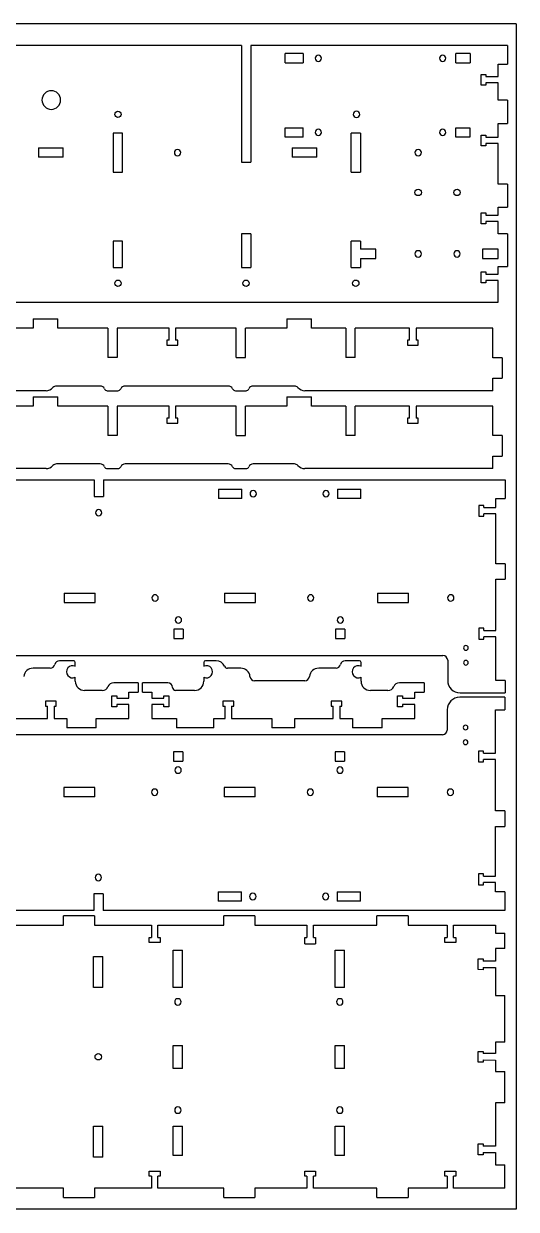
# Model space of a CAD drawing. Header units: millimetres. Extents: x -2614 to 1371, y 670 to 4202.
# Drawn here: x -304 to 13, y 3440 to 4202 of the extents above; entities that cross this region are included whole.
import ezdxf

# ---------------------------------------------------------------- set-up
doc = ezdxf.new("R2010")
doc.units = ezdxf.units.MM
doc.linetypes.add('HIDDEN', pattern=[9.525, 6.35, -3.175])
doc.layers.get('0').update_dxf_attribs({"lineweight": 70})
doc.layers.add('Hidden', color=7, linetype='HIDDEN', lineweight=70)

msp = doc.modelspace()

# ---------------------------------------------------------------- linework, layer by layer
at = {"color": 7, "lineweight": -3}
for p, q in [((12.94, 4201.8), (-1257.06, 4201.8)), ((12.94, 4201.8), (12.94, 3439.8)), ((-163.72, 4187.76), (-323.12, 4187.76)), ((-163.72, 4187.76), (-163.72, 4112.75)), ((7.28, 4187.76), (-157.72, 4187.76)), ((-157.72, 4187.76), (-157.72, 4112.75)), ((7.28, 4187.76), (7.28, 4175.76)), ((-135.54, 4176.56), (-135.54, 4182.56)), ((-123.93, 4182.56), (-135.54, 4182.56)), ((-135.54, 4176.56), (-123.93, 4176.56)), ((-123.93, 4182.56), (-123.93, 4176.56)), ((-25.91, 4176.56), (-25.91, 4182.56)), ((-16.75, 4182.56), (-25.91, 4182.56)), ((-25.91, 4176.56), (-16.75, 4176.56)), ((-16.75, 4182.56), (-16.75, 4176.56)), ((-9.72, 4162.26), (-9.72, 4169.26)), ((-9.72, 4169.26), (-6.52, 4169.26)), ((-6.52, 4169.26), (-6.52, 4167.81)), ((1.28, 4167.81), (1.28, 4175.76)), ((1.28, 4175.76), (7.28, 4175.76)), ((-6.52, 4162.26), (-9.72, 4162.26)), ((-6.52, 4167.81), (1.28, 4167.81)), ((1.28, 4163.71), (-6.52, 4163.71)), ((-6.52, 4163.71), (-6.52, 4162.26)), ((1.28, 4152.76), (1.28, 4163.71)), ((7.28, 4152.76), (1.28, 4152.76)), ((7.28, 4152.76), (7.28, 4137.76)), ((1.28, 4128.81), (1.28, 4137.76)), ((1.28, 4137.76), (7.28, 4137.76)), ((-246.02, 4131.48), (-246.02, 4106.48)), ((-240.02, 4131.48), (-246.02, 4131.48)), ((-240.02, 4106.48), (-240.02, 4131.48)), ((-135.62, 4128.96), (-135.62, 4134.96)), ((-135.62, 4134.96), (-124, 4134.96)), ((-124, 4128.96), (-124, 4134.96)), ((-93.22, 4106.48), (-93.22, 4131.48)), ((-87.22, 4131.48), (-93.22, 4131.48)), ((-87.22, 4131.48), (-87.22, 4106.48)), ((-25.98, 4128.96), (-25.98, 4134.93)), ((-25.98, 4134.93), (-16.83, 4134.93)), ((-16.83, 4134.93), (-16.83, 4128.96)), ((-9.72, 4123.26), (-9.72, 4130.26)), ((-9.72, 4130.26), (-6.52, 4130.26)), ((-6.52, 4130.26), (-6.52, 4128.81)), ((-124, 4128.96), (-135.62, 4128.96)), ((-16.83, 4128.96), (-25.98, 4128.96)), ((-6.52, 4123.26), (-9.72, 4123.26)), ((-6.52, 4128.81), (1.28, 4128.81)), ((1.28, 4124.71), (-6.52, 4124.71)), ((-6.52, 4124.71), (-6.52, 4123.26)), ((1.28, 4098.63), (1.28, 4124.71)), ((-294.07, 4121.93), (-278.27, 4121.93)), ((-294.07, 4121.93), (-294.07, 4115.93)), ((-278.27, 4115.93), (-294.07, 4115.93)), ((-278.27, 4115.93), (-278.27, 4121.93)), ((-131.07, 4121.93), (-115.27, 4121.93)), ((-131.07, 4121.93), (-131.07, 4115.93)), ((-115.27, 4115.93), (-131.07, 4115.93)), ((-115.27, 4115.93), (-115.27, 4121.93)), ((-163.72, 4112.75), (-157.72, 4112.75)), ((-246.02, 4106.48), (-240.02, 4106.48)), ((-93.22, 4106.48), (-87.22, 4106.48)), ((7.28, 4098.63), (1.28, 4098.63)), ((7.28, 4098.63), (7.28, 4083.81)), ((-9.72, 4073.26), (-9.72, 4080.26)), ((-9.72, 4080.26), (-6.52, 4080.26)), ((-6.52, 4080.26), (-6.52, 4078.81)), ((-6.52, 4078.81), (1.28, 4078.81)), ((1.28, 4078.81), (1.28, 4083.81)), ((1.28, 4083.81), (7.28, 4083.81)), ((-6.52, 4073.26), (-9.72, 4073.26)), ((1.28, 4074.71), (-6.52, 4074.71)), ((-6.52, 4074.71), (-6.52, 4073.26)), ((1.28, 4066.71), (1.28, 4074.71)), ((-240.02, 4062.12), (-246.02, 4062.12)), ((-246.02, 4062.12), (-246.02, 4045.04)), ((-240.02, 4045.04), (-240.02, 4062.12)), ((-157.72, 4066.71), (-163.72, 4066.71)), ((-163.72, 4066.71), (-163.72, 4045.04)), ((-157.72, 4066.71), (-157.72, 4045.04)), ((-93.22, 4045.04), (-93.22, 4062.12)), ((-87.22, 4062.12), (-93.22, 4062.12)), ((-87.22, 4062.12), (-87.22, 4056.86)), ((7.28, 4066.71), (1.28, 4066.71)), ((7.28, 4066.71), (7.28, 4045.81)), ((-77.21, 4056.86), (-87.22, 4056.86)), ((-77.21, 4050.86), (-77.21, 4056.86)), ((1.28, 4056.86), (-8.72, 4056.86)), ((-8.72, 4056.86), (-8.72, 4050.86)), ((1.28, 4050.86), (1.28, 4056.86)), ((-87.22, 4050.86), (-77.21, 4050.86)), ((-87.22, 4050.86), (-87.22, 4045.04)), ((-8.72, 4050.86), (1.28, 4050.86)), ((-246.02, 4045.04), (-240.02, 4045.04)), ((-163.72, 4045.04), (-157.72, 4045.04)), ((-93.22, 4045.04), (-87.22, 4045.04)), ((-9.72, 4035.26), (-9.72, 4042.26)), ((-9.72, 4042.26), (-6.52, 4042.26)), ((-6.52, 4042.26), (-6.52, 4040.81)), ((-6.52, 4040.81), (1.28, 4040.81)), ((1.28, 4040.81), (1.28, 4045.81)), ((1.28, 4045.81), (7.28, 4045.81)), ((-6.52, 4035.26), (-9.72, 4035.26)), ((1.28, 4036.71), (-6.52, 4036.71)), ((-6.52, 4036.71), (-6.52, 4035.26)), ((1.28, 4022.76), (1.28, 4036.71)), ((-819.71, 4022.76), (1.28, 4022.76)), ((-297.49, 4012.16), (-281.69, 4012.16)), ((-297.49, 4012.16), (-297.49, 4006.16)), ((-281.69, 4006.16), (-281.69, 4012.16)), ((-134.49, 4012.16), (-118.69, 4012.16)), ((-134.49, 4012.16), (-134.49, 4006.16)), ((-118.69, 4006.16), (-118.69, 4012.16)), ((-297.49, 4006.16), (-326.53, 4006.16)), ((-249.44, 4006.16), (-281.69, 4006.16)), ((-249.44, 4006.16), (-249.44, 3987.16)), ((-210.19, 4006.16), (-243.44, 4006.16)), ((-243.44, 4006.16), (-243.44, 3987.16)), ((-210.19, 3998.36), (-210.19, 4006.16)), ((-167.14, 4006.16), (-206.09, 4006.16)), ((-206.09, 4006.16), (-206.09, 3998.36)), ((-167.14, 3987.16), (-167.14, 4006.16)), ((-134.49, 4006.16), (-161.14, 4006.16)), ((-161.14, 3987.16), (-161.14, 4006.16)), ((-96.64, 4006.16), (-118.69, 4006.16)), ((-96.64, 4006.16), (-96.64, 3987.16)), ((-55.58, 4006.16), (-90.64, 4006.16)), ((-90.64, 3987.16), (-90.64, 4006.16)), ((-55.58, 3998.36), (-55.58, 4006.16)), ((-2.14, 4006.16), (-51.48, 4006.16)), ((-51.48, 4006.16), (-51.48, 3998.36)), ((-2.14, 3987.14), (-2.14, 4006.16)), ((-211.64, 3998.36), (-211.64, 3995.16)), ((-210.19, 3998.36), (-211.64, 3998.36)), ((-211.64, 3995.16), (-204.64, 3995.16)), ((-204.64, 3998.36), (-206.09, 3998.36)), ((-204.64, 3995.16), (-204.64, 3998.36)), ((-57.03, 3998.36), (-57.03, 3995.16)), ((-55.58, 3998.36), (-57.03, 3998.36)), ((-57.03, 3995.16), (-50.03, 3995.16)), ((-50.03, 3998.36), (-51.48, 3998.36)), ((-50.03, 3995.16), (-50.03, 3998.36)), ((-243.44, 3987.16), (-249.44, 3987.16)), ((-167.14, 3987.16), (-161.14, 3987.16)), ((-90.64, 3987.16), (-96.64, 3987.16)), ((3.86, 3987.14), (-2.14, 3987.14)), ((3.86, 3987.14), (3.86, 3973.94)), ((-2.14, 3965.94), (-2.14, 3973.94)), ((-2.14, 3973.94), (3.86, 3973.94)), ((-289.24, 3965.94), (-536.03, 3965.94)), ((-254.44, 3968.94), (-282.53, 3968.94)), ((-249.85, 3965.94), (-243.02, 3965.94)), ((-172.14, 3968.94), (-238.44, 3968.94)), ((-167.56, 3965.94), (-160.72, 3965.94)), ((-129.64, 3968.94), (-156.14, 3968.94)), ((-2.14, 3965.94), (-122.93, 3965.94)), ((-297.49, 3956.07), (-326.53, 3956.07)), ((-297.49, 3962.07), (-281.69, 3962.07)), ((-297.49, 3962.07), (-297.49, 3956.07)), ((-281.69, 3956.07), (-281.69, 3962.07)), ((-249.44, 3956.07), (-281.69, 3956.07)), ((-249.44, 3956.07), (-249.44, 3937.07)), ((-210.19, 3956.07), (-243.44, 3956.07)), ((-243.44, 3956.07), (-243.44, 3937.07)), ((-210.19, 3948.27), (-210.19, 3956.07)), ((-167.14, 3956.07), (-206.09, 3956.07)), ((-206.09, 3956.07), (-206.09, 3948.27)), ((-167.14, 3937.07), (-167.14, 3956.07)), ((-134.49, 3956.07), (-161.14, 3956.07)), ((-161.14, 3937.07), (-161.14, 3956.07)), ((-134.49, 3962.07), (-118.69, 3962.07)), ((-134.49, 3962.07), (-134.49, 3956.07)), ((-118.69, 3956.07), (-118.69, 3962.07)), ((-96.64, 3956.07), (-118.69, 3956.07)), ((-96.64, 3956.07), (-96.64, 3937.07)), ((-55.58, 3956.07), (-90.64, 3956.07)), ((-90.64, 3937.07), (-90.64, 3956.07)), ((-55.58, 3948.27), (-55.58, 3956.07)), ((-2.14, 3956.07), (-51.48, 3956.07)), ((-51.48, 3956.07), (-51.48, 3948.27)), ((-2.14, 3937.05), (-2.14, 3956.07)), ((-211.64, 3948.27), (-211.64, 3945.07)), ((-210.19, 3948.27), (-211.64, 3948.27)), ((-204.64, 3948.27), (-206.09, 3948.27)), ((-204.64, 3945.07), (-204.64, 3948.27)), ((-57.03, 3948.27), (-57.03, 3945.07)), ((-55.58, 3948.27), (-57.03, 3948.27)), ((-50.03, 3948.27), (-51.48, 3948.27)), ((-50.03, 3945.07), (-50.03, 3948.27)), ((-211.64, 3945.07), (-204.64, 3945.07)), ((-57.03, 3945.07), (-50.03, 3945.07)), ((-243.44, 3937.07), (-249.44, 3937.07)), ((-167.14, 3937.07), (-161.14, 3937.07)), ((-90.64, 3937.07), (-96.64, 3937.07)), ((3.86, 3937.05), (-2.14, 3937.05)), ((3.86, 3937.05), (3.86, 3923.85)), ((-254.44, 3918.85), (-282.53, 3918.85)), ((-172.14, 3918.85), (-238.44, 3918.85)), ((-129.64, 3918.85), (-156.14, 3918.85)), ((-2.14, 3915.85), (-2.14, 3923.85)), ((-2.14, 3923.85), (3.86, 3923.85)), ((-289.24, 3915.85), (-536.03, 3915.85)), ((-249.85, 3915.85), (-243.02, 3915.85)), ((-167.56, 3915.85), (-160.72, 3915.85)), ((-2.14, 3915.85), (-122.93, 3915.85)), ((-562.99, 3908.74), (-258.37, 3908.74)), ((-258.37, 3908.74), (-258.37, 3898.01)), ((-252.37, 3908.74), (-252.37, 3898.01)), ((-252.37, 3908.74), (5.81, 3908.74)), ((-178.38, 3902.74), (-163.4, 3902.74)), ((-178.38, 3902.74), (-178.38, 3896.74)), ((-163.4, 3896.74), (-163.4, 3902.74)), ((-101.94, 3902.74), (-86.95, 3902.74)), ((-101.94, 3902.74), (-101.94, 3896.74)), ((-86.95, 3896.74), (-86.95, 3902.74)), ((5.81, 3908.74), (5.81, 3896.74)), ((-258.37, 3898.01), (-252.37, 3898.01)), ((-163.4, 3896.74), (-178.38, 3896.74)), ((-86.95, 3896.74), (-101.94, 3896.74)), ((-0.19, 3890.79), (-0.19, 3896.74)), ((-0.19, 3896.74), (5.81, 3896.74)), ((-11.19, 3892.24), (-11.19, 3885.24)), ((-7.99, 3892.24), (-11.19, 3892.24)), ((-7.99, 3890.79), (-7.99, 3892.24)), ((-7.99, 3890.79), (-0.19, 3890.79)), ((-7.99, 3885.24), (-7.99, 3886.69)), ((-0.19, 3886.69), (-7.99, 3886.69)), ((-0.19, 3854.74), (-0.19, 3886.69)), ((-11.19, 3885.24), (-7.99, 3885.24)), ((5.81, 3854.74), (-0.19, 3854.74)), ((5.81, 3854.74), (5.81, 3844.74)), ((-0.19, 3811.79), (-0.19, 3844.74)), ((-0.19, 3844.74), (5.81, 3844.74)), ((-277.67, 3835.73), (-257.67, 3835.73)), ((-277.67, 3835.73), (-277.67, 3829.73)), ((-257.67, 3829.73), (-257.67, 3835.73)), ((-174.65, 3835.73), (-154.65, 3835.73)), ((-174.65, 3835.73), (-174.65, 3829.73)), ((-154.65, 3829.73), (-154.65, 3835.73)), ((-76.24, 3835.73), (-56.24, 3835.73)), ((-76.24, 3835.73), (-76.24, 3829.73)), ((-56.24, 3829.73), (-56.24, 3835.73)), ((-277.67, 3829.73), (-257.67, 3829.73)), ((-174.65, 3829.73), (-154.65, 3829.73)), ((-76.24, 3829.73), (-56.24, 3829.73)), ((-207.17, 3812.66), (-207.17, 3806.66)), ((-201.17, 3812.66), (-207.17, 3812.66)), ((-201.17, 3812.66), (-201.17, 3806.66)), ((-103.15, 3812.66), (-103.15, 3806.66)), ((-97.15, 3812.66), (-103.15, 3812.66)), ((-97.15, 3812.66), (-97.15, 3806.66)), ((-11.19, 3813.24), (-11.19, 3806.24)), ((-7.99, 3813.24), (-11.19, 3813.24)), ((-7.99, 3811.79), (-7.99, 3813.24)), ((-7.99, 3811.79), (-0.19, 3811.79)), ((-207.17, 3806.66), (-201.17, 3806.66)), ((-103.15, 3806.66), (-97.15, 3806.66)), ((-11.19, 3806.24), (-7.99, 3806.24)), ((-7.99, 3806.24), (-7.99, 3807.69)), ((-0.19, 3807.69), (-7.99, 3807.69)), ((-0.19, 3779.74), (-0.19, 3807.69)), ((-787.2, 3795.74), (-34.15, 3795.74)), ((-286.47, 3787.59), (-297.59, 3787.59)), ((-271.42, 3792.33), (-280.6, 3792.33)), ((-270.42, 3788.77), (-270.42, 3791.33)), ((-187.84, 3791.33), (-187.84, 3788.77)), ((-179.94, 3792.33), (-186.84, 3792.33)), ((-164.14, 3787.59), (-172.63, 3787.59)), ((-102.89, 3787.59), (-114.01, 3787.59)), ((-87.84, 3792.33), (-97.02, 3792.33)), ((-86.84, 3788.77), (-86.84, 3791.33)), ((-31.15, 3792.74), (-31.15, 3779.74)), ((-270.42, 3779.26), (-270.42, 3781.74)), ((-187.84, 3781.74), (-187.84, 3779.26)), ((-86.84, 3779.26), (-86.84, 3781.74)), ((5.81, 3779.74), (-0.19, 3779.74)), ((5.81, 3779.74), (5.81, 3771.74)), ((-253.12, 3773.26), (-264.42, 3773.26)), ((-229.92, 3778.2), (-245.73, 3778.2)), ((-235.92, 3768.38), (-235.92, 3772.2)), ((-235.92, 3772.2), (-229.92, 3772.2)), ((-229.92, 3778.2), (-229.92, 3772.2)), ((-227.34, 3772.2), (-227.34, 3778.2)), ((-210.99, 3778.2), (-227.34, 3778.2)), ((-227.34, 3772.2), (-221.34, 3772.2)), ((-221.34, 3772.2), (-221.34, 3768.38)), ((-193.84, 3773.26), (-205.99, 3773.26)), ((-122.98, 3779.43), (-155.18, 3779.43)), ((-69.54, 3773.26), (-80.84, 3773.26)), ((-46.34, 3778.2), (-62.15, 3778.2)), ((-52.34, 3768.38), (-52.34, 3772.2)), ((-52.34, 3772.2), (-46.34, 3772.2)), ((-46.34, 3778.2), (-46.34, 3772.2)), ((-289.65, 3766.33), (-289.65, 3763.13)), ((-282.65, 3766.33), (-289.65, 3766.33)), ((-282.65, 3763.13), (-282.65, 3766.33)), ((-246.92, 3762.83), (-246.92, 3769.83)), ((-246.92, 3769.83), (-243.72, 3769.83)), ((-243.72, 3769.83), (-243.72, 3768.38)), ((-243.72, 3768.38), (-235.92, 3768.38)), ((-221.34, 3768.38), (-213.54, 3768.38)), ((-213.54, 3768.38), (-213.54, 3769.83)), ((-213.54, 3769.83), (-210.34, 3769.83)), ((-210.34, 3769.83), (-210.34, 3762.83)), ((-175.61, 3766.33), (-175.61, 3763.13)), ((-168.61, 3766.33), (-175.61, 3766.33)), ((-168.61, 3763.13), (-168.61, 3766.33)), ((-106.07, 3766.33), (-106.07, 3763.13)), ((-99.07, 3766.33), (-106.07, 3766.33)), ((-99.07, 3763.13), (-99.07, 3766.33)), ((-63.34, 3762.83), (-63.34, 3769.83)), ((-63.34, 3769.83), (-60.14, 3769.83)), ((-60.14, 3769.83), (-60.14, 3768.38)), ((-60.14, 3768.38), (-52.34, 3768.38)), ((5.59, 3768.85), (-23.37, 3768.85)), ((-23.15, 3771.74), (5.81, 3771.74)), ((5.59, 3768.85), (5.59, 3760.85)), ((-289.65, 3763.13), (-288.2, 3763.13)), ((-288.2, 3755.33), (-288.2, 3763.13)), ((-284.1, 3763.13), (-282.65, 3763.13)), ((-284.1, 3763.13), (-284.1, 3755.33)), ((-243.72, 3762.83), (-246.92, 3762.83)), ((-235.92, 3764.28), (-243.72, 3764.28)), ((-243.72, 3764.28), (-243.72, 3762.83)), ((-235.92, 3755.33), (-235.92, 3764.28)), ((-213.54, 3764.28), (-221.34, 3764.28)), ((-221.34, 3764.28), (-221.34, 3755.33)), ((-213.54, 3762.83), (-213.54, 3764.28)), ((-210.34, 3762.83), (-213.54, 3762.83)), ((-175.61, 3763.13), (-174.16, 3763.13)), ((-174.16, 3755.33), (-174.16, 3763.13)), ((-170.06, 3763.13), (-168.61, 3763.13)), ((-170.06, 3763.13), (-170.06, 3755.33)), ((-106.07, 3763.13), (-104.62, 3763.13)), ((-104.62, 3755.33), (-104.62, 3763.13)), ((-100.52, 3763.13), (-99.07, 3763.13)), ((-100.52, 3763.13), (-100.52, 3755.33)), ((-60.14, 3762.83), (-63.34, 3762.83)), ((-52.34, 3764.28), (-60.14, 3764.28)), ((-60.14, 3764.28), (-60.14, 3762.83)), ((-52.34, 3755.33), (-52.34, 3764.28)), ((-31.37, 3760.85), (-31.37, 3747.85)), ((-0.41, 3732.9), (-0.41, 3760.85)), ((-0.41, 3760.85), (5.59, 3760.85)), ((-312.86, 3755.33), (-288.2, 3755.33)), ((-284.1, 3755.33), (-275.92, 3755.33)), ((-275.92, 3755.33), (-275.92, 3749.33)), ((-256.92, 3749.33), (-275.92, 3749.33)), ((-256.92, 3749.33), (-256.92, 3755.33)), ((-256.92, 3755.33), (-235.92, 3755.33)), ((-221.34, 3755.33), (-205.34, 3755.33)), ((-205.34, 3755.33), (-205.34, 3749.33)), ((-181.34, 3749.33), (-205.34, 3749.33)), ((-181.34, 3749.33), (-181.34, 3755.33)), ((-181.34, 3755.33), (-174.16, 3755.33)), ((-170.06, 3755.33), (-144.08, 3755.33)), ((-144.08, 3755.33), (-144.08, 3749.33)), ((-129.28, 3749.33), (-144.08, 3749.33)), ((-129.28, 3749.33), (-129.28, 3755.33)), ((-129.28, 3755.33), (-104.62, 3755.33)), ((-100.52, 3755.33), (-92.34, 3755.33)), ((-92.34, 3755.33), (-92.34, 3749.33)), ((-73.34, 3749.33), (-92.34, 3749.33)), ((-73.34, 3749.33), (-73.34, 3755.33)), ((-73.34, 3755.33), (-52.34, 3755.33)), ((-34.37, 3744.85), (-787.42, 3744.85)), ((-207.39, 3733.92), (-207.39, 3727.92)), ((-201.39, 3733.92), (-207.39, 3733.92)), ((-201.39, 3733.92), (-201.39, 3727.92)), ((-103.37, 3733.92), (-103.37, 3727.92)), ((-97.37, 3733.92), (-103.37, 3733.92)), ((-97.37, 3733.92), (-97.37, 3727.92)), ((-11.41, 3734.35), (-11.41, 3727.35)), ((-8.21, 3734.35), (-11.41, 3734.35)), ((-8.21, 3732.9), (-8.21, 3734.35)), ((-207.39, 3727.92), (-201.39, 3727.92)), ((-103.37, 3727.92), (-97.37, 3727.92)), ((-11.41, 3727.35), (-8.21, 3727.35)), ((-8.21, 3732.9), (-0.41, 3732.9)), ((-8.21, 3727.35), (-8.21, 3728.8)), ((-0.41, 3728.8), (-8.21, 3728.8)), ((-0.41, 3695.85), (-0.41, 3728.8)), ((-257.89, 3710.85), (-277.89, 3710.85)), ((-277.89, 3710.85), (-277.89, 3704.85)), ((-257.89, 3704.85), (-277.89, 3704.85)), ((-257.89, 3704.85), (-257.89, 3710.85)), ((-154.87, 3710.85), (-174.87, 3710.85)), ((-174.87, 3710.85), (-174.87, 3704.85)), ((-154.87, 3704.85), (-174.87, 3704.85)), ((-154.87, 3704.85), (-154.87, 3710.85)), ((-56.46, 3710.85), (-76.46, 3710.85)), ((-76.46, 3710.85), (-76.46, 3704.85)), ((-56.46, 3704.85), (-76.46, 3704.85)), ((-56.46, 3704.85), (-56.46, 3710.85)), ((5.59, 3695.85), (-0.41, 3695.85)), ((5.59, 3695.85), (5.59, 3685.85)), ((-0.41, 3653.9), (-0.41, 3685.85)), ((-0.41, 3685.85), (5.59, 3685.85)), ((-11.41, 3655.35), (-11.41, 3648.35)), ((-8.21, 3655.35), (-11.41, 3655.35)), ((-8.21, 3653.9), (-8.21, 3655.35)), ((-8.21, 3653.9), (-0.41, 3653.9)), ((-258.59, 3642.57), (-258.59, 3631.85)), ((-252.59, 3642.57), (-258.59, 3642.57)), ((-252.59, 3642.57), (-252.59, 3631.85)), ((-178.6, 3643.84), (-178.6, 3637.84)), ((-178.6, 3643.84), (-163.62, 3643.84)), ((-163.62, 3637.84), (-163.62, 3643.84)), ((-102.16, 3643.84), (-102.16, 3637.84)), ((-102.16, 3643.84), (-87.17, 3643.84)), ((-87.17, 3637.84), (-87.17, 3643.84)), ((-11.41, 3648.35), (-8.21, 3648.35)), ((-8.21, 3648.35), (-8.21, 3649.8)), ((-0.41, 3649.8), (-8.21, 3649.8)), ((-0.41, 3643.85), (-0.41, 3649.8)), ((5.59, 3643.85), (-0.41, 3643.85)), ((5.59, 3643.85), (5.59, 3631.85)), ((-163.62, 3637.84), (-178.6, 3637.84)), ((-87.17, 3637.84), (-102.16, 3637.84)), ((-258.59, 3631.85), (-563.21, 3631.85)), ((-257.99, 3628.31), (-277.99, 3628.31)), ((-277.99, 3622.31), (-277.99, 3628.31)), ((-257.99, 3628.31), (-257.99, 3622.31)), ((5.59, 3631.85), (-252.59, 3631.85)), ((-154.98, 3628.31), (-174.98, 3628.31)), ((-174.98, 3622.31), (-174.98, 3628.31)), ((-154.98, 3628.31), (-154.98, 3622.31)), ((-56.56, 3628.31), (-76.56, 3628.31)), ((-76.56, 3622.31), (-76.56, 3628.31)), ((-56.56, 3628.31), (-56.56, 3622.31)), ((-317.44, 3622.31), (-277.99, 3622.31)), ((-257.99, 3622.31), (-221.54, 3622.31)), ((-221.54, 3622.31), (-221.54, 3614.51)), ((-217.44, 3622.31), (-174.98, 3622.31)), ((-217.44, 3614.51), (-217.44, 3622.31)), ((-154.98, 3622.31), (-121.54, 3622.31)), ((-121.54, 3622.31), (-121.54, 3614.51)), ((-117.44, 3622.31), (-76.56, 3622.31)), ((-117.44, 3614.51), (-117.44, 3622.31)), ((-56.56, 3622.31), (-31.54, 3622.31)), ((-31.54, 3622.31), (-31.54, 3614.51)), ((-27.44, 3622.31), (-0.49, 3622.31)), ((-27.44, 3614.51), (-27.44, 3622.31)), ((-0.49, 3622.31), (-0.49, 3617.31)), ((-222.99, 3614.51), (-221.54, 3614.51)), ((-222.99, 3611.31), (-222.99, 3614.51)), ((-217.44, 3614.51), (-215.99, 3614.51)), ((-215.99, 3614.51), (-215.99, 3611.31)), ((-122.99, 3614.51), (-121.54, 3614.51)), ((-122.99, 3610.31), (-122.99, 3614.51)), ((-117.44, 3614.51), (-115.99, 3614.51)), ((-115.99, 3614.51), (-115.99, 3610.31)), ((-32.99, 3614.51), (-31.54, 3614.51)), ((-32.99, 3611.31), (-32.99, 3614.51)), ((-27.44, 3614.51), (-25.99, 3614.51)), ((-25.99, 3614.51), (-25.99, 3611.31)), ((-0.49, 3617.31), (5.51, 3617.31)), ((5.51, 3607.31), (5.51, 3617.31)), ((-215.99, 3611.31), (-222.99, 3611.31)), ((-207.5, 3582.31), (-207.5, 3606.31)), ((-207.5, 3606.31), (-201.5, 3606.31)), ((-201.5, 3582.31), (-201.5, 3606.31)), ((-122.99, 3610.31), (-115.99, 3610.31)), ((-103.47, 3582.31), (-103.47, 3606.31)), ((-103.47, 3606.31), (-97.48, 3606.31)), ((-97.48, 3582.31), (-97.48, 3606.31)), ((-25.99, 3611.31), (-32.99, 3611.31)), ((-0.49, 3607.31), (-0.49, 3599.37)), ((5.51, 3607.31), (-0.49, 3607.31)), ((-258.67, 3582.32), (-258.67, 3602.32)), ((-258.67, 3602.32), (-252.67, 3602.32)), ((-252.67, 3582.32), (-252.67, 3602.32)), ((-11.5, 3600.82), (-8.3, 3600.82)), ((-11.5, 3593.83), (-11.5, 3600.82)), ((-8.3, 3600.82), (-8.3, 3599.37)), ((-0.49, 3599.37), (-8.3, 3599.37)), ((-8.31, 3593.81), (-11.5, 3593.83)), ((-8.3, 3595.26), (-8.31, 3593.81)), ((-8.3, 3595.26), (-0.49, 3595.2)), ((-0.49, 3595.2), (-0.5, 3577.31)), ((-252.67, 3582.32), (-258.67, 3582.32)), ((-201.5, 3582.31), (-207.5, 3582.31)), ((-97.48, 3582.31), (-103.47, 3582.31)), ((-0.5, 3577.31), (5.5, 3577.31)), ((5.5, 3547.31), (5.5, 3577.31)), ((-207.5, 3530.25), (-207.5, 3545.05)), ((-207.5, 3545.05), (-201.5, 3545.05)), ((-201.5, 3530.25), (-201.5, 3545.05)), ((-103.47, 3530.25), (-103.47, 3545.05)), ((-103.47, 3545.05), (-97.47, 3545.05)), ((-97.47, 3530.25), (-97.47, 3545.05)), ((-0.5, 3547.31), (-0.5, 3539.87)), ((5.5, 3547.31), (-0.5, 3547.31)), ((-11.5, 3541.32), (-8.3, 3541.32)), ((-11.5, 3534.33), (-11.5, 3541.32)), ((-8.3, 3535.76), (-8.31, 3534.31)), ((-8.3, 3541.32), (-8.3, 3539.87)), ((-0.5, 3539.87), (-8.3, 3539.87)), ((-8.3, 3535.76), (-0.5, 3535.7)), ((-0.5, 3535.7), (-0.5, 3528.31)), ((-201.5, 3530.25), (-207.5, 3530.25)), ((-97.47, 3530.25), (-103.47, 3530.25)), ((-8.31, 3534.31), (-11.5, 3534.33)), ((-0.5, 3528.31), (5.5, 3528.31)), ((5.5, 3508.31), (5.5, 3528.31)), ((-0.5, 3508.31), (-0.51, 3480.37)), ((5.5, 3508.31), (-0.5, 3508.31)), ((-258.67, 3473.32), (-258.67, 3493.32)), ((-258.67, 3493.32), (-252.67, 3493.32)), ((-252.67, 3473.32), (-252.67, 3493.32)), ((-207.5, 3474.31), (-207.5, 3493.31)), ((-207.5, 3493.31), (-201.5, 3493.31)), ((-201.5, 3474.31), (-201.5, 3493.31)), ((-103.47, 3474.31), (-103.47, 3493.31)), ((-103.47, 3493.31), (-97.47, 3493.31)), ((-97.47, 3474.31), (-97.47, 3493.31)), ((-11.5, 3481.82), (-8.3, 3481.82)), ((-11.5, 3474.83), (-11.5, 3481.82)), ((-8.31, 3474.81), (-11.5, 3474.83)), ((-8.3, 3476.26), (-8.31, 3474.81)), ((-8.3, 3481.82), (-8.3, 3480.37)), ((-0.51, 3480.37), (-8.3, 3480.37)), ((-8.3, 3476.26), (-0.51, 3476.2)), ((-0.51, 3476.2), (-0.51, 3468.31)), ((-252.67, 3473.32), (-258.67, 3473.32)), ((-201.5, 3474.31), (-207.5, 3474.31)), ((-97.47, 3474.31), (-103.47, 3474.31)), ((-0.51, 3468.31), (5.49, 3468.31)), ((5.49, 3453.31), (5.49, 3468.31)), ((-222.99, 3464.31), (-215.99, 3464.31)), ((-222.99, 3461.11), (-222.99, 3464.31)), ((-221.54, 3461.11), (-222.99, 3461.11)), ((-221.54, 3461.11), (-221.54, 3453.31)), ((-215.99, 3461.11), (-217.44, 3461.11)), ((-217.44, 3453.31), (-217.44, 3461.11)), ((-215.99, 3464.31), (-215.99, 3461.11)), ((-122.99, 3464.31), (-115.99, 3464.31)), ((-122.99, 3461.11), (-122.99, 3464.31)), ((-121.54, 3461.11), (-122.99, 3461.11)), ((-121.54, 3461.11), (-121.54, 3453.31)), ((-115.99, 3461.11), (-117.44, 3461.11)), ((-117.44, 3453.31), (-117.44, 3461.11)), ((-115.99, 3464.31), (-115.99, 3461.11)), ((-32.99, 3464.31), (-25.99, 3464.31)), ((-32.99, 3461.11), (-32.99, 3464.31)), ((-31.54, 3461.11), (-32.99, 3461.11)), ((-31.54, 3461.11), (-31.54, 3453.31)), ((-25.99, 3461.11), (-27.44, 3461.11)), ((-27.44, 3453.31), (-27.44, 3461.11)), ((-25.99, 3464.31), (-25.99, 3461.11)), ((-277.99, 3453.31), (-317.44, 3453.31)), ((-277.99, 3447.31), (-277.99, 3453.31)), ((-257.99, 3453.31), (-257.99, 3447.31)), ((-221.54, 3453.31), (-257.99, 3453.31)), ((-174.98, 3453.31), (-217.44, 3453.31)), ((-174.98, 3447.31), (-174.98, 3453.31)), ((-154.98, 3453.31), (-154.98, 3447.31)), ((-121.54, 3453.31), (-154.98, 3453.31)), ((-76.56, 3453.31), (-117.44, 3453.31)), ((-76.56, 3447.31), (-76.56, 3453.31)), ((-56.56, 3453.31), (-56.56, 3447.31)), ((-31.54, 3453.31), (-56.56, 3453.31)), ((5.49, 3453.31), (-27.44, 3453.31)), ((-277.99, 3447.31), (-257.99, 3447.31)), ((-174.98, 3447.31), (-154.98, 3447.31)), ((-76.56, 3447.31), (-56.56, 3447.31)), ((12.94, 3439.8), (-1257.06, 3439.8))]:
    msp.add_line(p, q, dxfattribs=at)
at = {"color": 7, "lineweight": -3, "extrusion": (-1.47049e-31, 2.83275e-16, -1)}
for centre in [(114.27, 4179.56), (34.35, 4179.56), (114.27, 4131.96), (34.35, 4131.96)]:
    msp.add_circle(centre, 2.05, dxfattribs=at)
at = {"color": 7, "lineweight": -3, "extrusion": (-1.40951e-29, 3.48453e-15, -1)}
msp.add_circle((285.85, 4152.76), 6, dxfattribs=at)
at = {"color": 7, "lineweight": -3}
for centre in [(-243.02, 4143.53), (-50.12, 4093.36), (-25.12, 4093.36), (-243.02, 4034.99), (-160.72, 4034.99), (-90.22, 4034.99), (-255.67, 3537.81)]:
    msp.add_circle(centre, 2.05, dxfattribs=at)
at = {"color": 7, "lineweight": -3, "extrusion": (-1.63492e-31, 2.83275e-16, -1)}
for centre in [(89.72, 4143.53), (204.72, 4118.93), (50.12, 4118.93), (50.12, 4053.86), (25.12, 4053.86)]:
    msp.add_circle(centre, 2.05, dxfattribs=at)
at = {"color": 7, "lineweight": -3, "extrusion": (-3.37605e-15, 9.04614e-30, -1)}
for centre in [(156.11, 3899.74), (109.36, 3899.74), (255.37, 3887.52), (219.17, 3832.73), (119.17, 3832.73), (29.17, 3832.73), (204.17, 3818.53), (100.15, 3818.53)]:
    msp.add_circle(centre, 2.05, dxfattribs=at)
at = {"color": 7, "lineweight": -3, "extrusion": (-3.37605e-15, 6.26921e-15, -1)}
msp.add_circle((19.46, 3800.64), 1.5, dxfattribs=at)
at = {"color": 7, "lineweight": -3, "extrusion": (-3.37605e-15, 6.26306e-15, -1)}
msp.add_circle((19.46, 3791.12), 1.5, dxfattribs=at)
at = {"color": 7, "lineweight": -3, "extrusion": (3.49851e-15, -6.26306e-15, -1)}
msp.add_circle((19.68, 3749.46), 1.5, dxfattribs=at)
at = {"color": 7, "lineweight": -3, "extrusion": (3.49851e-15, -6.26921e-15, -1)}
msp.add_circle((19.68, 3739.94), 1.5, dxfattribs=at)
at = {"color": 7, "lineweight": -3, "extrusion": (3.49851e-15, 2.13068e-30, -1)}
for centre in [(204.39, 3722.05), (100.37, 3722.05), (219.39, 3707.85), (119.39, 3707.85), (29.39, 3707.85), (255.59, 3653.06), (156.33, 3640.84), (109.58, 3640.84)]:
    msp.add_circle(centre, 2.05, dxfattribs=at)
at = {"color": 7, "lineweight": -3, "extrusion": (4.91533e-32, -3.92222e-47, -1)}
for centre in [(204.5, 3573.08), (100.47, 3573.08)]:
    msp.add_circle(centre, 2.05, dxfattribs=at)
at = {"color": 7, "lineweight": -3, "extrusion": (7.373e-32, -5.88333e-47, -1)}
for centre in [(204.5, 3503.54), (100.47, 3503.54)]:
    msp.add_circle(centre, 2.05, dxfattribs=at)
at = {"color": 7, "lineweight": -3}
for centre, radius, start, end in [((-289.24, 3971.94), 6, 270, 318.18969), ((-282.53, 3965.94), 3, 90, 138.18969), ((-254.44, 3965.94), 3, 23.57818, 90), ((-249.85, 3967.94), 2, 203.57818, 270), ((-243.02, 3967.94), 2, 270, 336.42182), ((-238.44, 3965.94), 3, 90, 156.42182), ((-172.14, 3965.94), 3, 23.57818, 90), ((-167.56, 3967.94), 2, 203.57818, 270), ((-160.72, 3967.94), 2, 270, 336.42182), ((-156.14, 3965.94), 3, 90, 156.42182), ((-129.64, 3965.94), 3, 41.81031, 90), ((-122.93, 3971.94), 6, 221.81031, 270), ((-289.24, 3921.85), 6, 270, 318.18969), ((-282.53, 3915.85), 3, 90, 138.18969), ((-254.44, 3915.85), 3, 23.57818, 90), ((-249.85, 3917.85), 2, 203.57818, 270), ((-243.02, 3917.85), 2, 270, 336.42182), ((-238.44, 3915.85), 3, 90, 156.42182), ((-172.14, 3915.85), 3, 23.57818, 90), ((-167.56, 3917.85), 2, 203.57818, 270), ((-160.72, 3917.85), 2, 270, 336.42182), ((-156.14, 3915.85), 3, 90, 156.42182), ((-129.64, 3915.85), 3, 41.81031, 90), ((-122.93, 3921.85), 6, 221.81031, 270), ((-34.15, 3792.74), 3, 360, 90), ((-297.59, 3781.59), 6, 90, 174.68722), ((-286.47, 3790.59), 3, 270, 347.81253), ((-280.6, 3789.33), 3, 90, 167.81253), ((-272.15, 3785.26), 3.92, 63.81145, 296.18855), ((-271.42, 3791.33), 1, 0, 90), ((-186.84, 3791.33), 1, 90, 180), ((-186.11, 3785.26), 3.92, 243.81145, 116.18855), ((-179.94, 3786.33), 6, 24.10018, 90), ((-172.63, 3789.59), 2, 204.10018, 270), ((-164.14, 3781.59), 6, 5.31278, 90), ((-114.01, 3781.59), 6, 90, 174.68722), ((-102.89, 3790.59), 3, 270, 347.81253), ((-97.02, 3789.33), 3, 90, 167.81253), ((-88.57, 3785.26), 3.92, 63.81145, 296.18855), ((-87.84, 3791.33), 1, 0, 90), ((-155.18, 3782.43), 3, 185.31278, 270), ((-122.98, 3782.43), 3, 270, 354.68722), ((-23.15, 3779.74), 8, 180, 270), ((-264.42, 3779.26), 6, 180, 270), ((-253.12, 3777.26), 4, 270, 337.51966), ((-245.73, 3774.2), 4, 90, 157.51966), ((-210.99, 3775.2), 3, 0.68757, 90), ((-205.99, 3775.26), 2, 180.68757, 270), ((-193.84, 3779.26), 6, 270, 360), ((-80.84, 3779.26), 6, 180, 270), ((-69.54, 3777.26), 4, 270, 337.51966), ((-62.15, 3774.2), 4, 90, 157.51966), ((-23.37, 3760.85), 8, 90, 180), ((-34.37, 3747.85), 3, 270, 360)]:
    msp.add_arc(centre, radius, start, end, dxfattribs=at)
at = {"layer": 'Hidden', "lineweight": -3}
for p, q in [((-135.54, 4182.56), (-135.54, 4182.56)), ((-135.54, 4176.56), (-135.54, 4176.56)), ((-135.62, 4134.96), (-135.62, 4134.96)), ((-135.62, 4128.96), (-135.62, 4128.96)), ((-163.72, 4066.71), (-163.72, 4066.71)), ((-157.72, 4066.71), (-157.72, 4066.71)), ((-163.72, 4045.04), (-163.72, 4045.04)), ((-157.72, 4045.04), (-157.72, 4045.04)), ((5.81, 3908.74), (5.81, 3896.74)), ((5.81, 3908.74), (5.81, 3908.74)), ((-0.19, 3890.79), (-0.19, 3896.74)), ((-0.19, 3896.74), (-0.19, 3896.74)), ((5.81, 3896.74), (5.81, 3896.74)), ((-0.19, 3890.79), (-0.19, 3890.79)), ((-0.19, 3886.69), (-0.19, 3886.69)), ((-0.19, 3854.74), (-0.19, 3886.69)), ((-0.19, 3854.74), (-0.19, 3854.74)), ((5.81, 3854.74), (5.81, 3844.74)), ((5.81, 3854.74), (5.81, 3854.74)), ((-0.19, 3811.79), (-0.19, 3844.74)), ((-0.19, 3844.74), (-0.19, 3844.74)), ((5.81, 3844.74), (5.81, 3844.74)), ((-0.19, 3811.79), (-0.19, 3811.79)), ((-0.19, 3779.74), (-0.19, 3807.69)), ((-0.19, 3807.69), (-0.19, 3807.69)), ((-0.19, 3779.74), (-0.19, 3779.74)), ((5.81, 3779.74), (5.81, 3771.74)), ((5.81, 3779.74), (5.81, 3779.74)), ((5.59, 3768.85), (5.59, 3768.85)), ((5.59, 3768.85), (5.59, 3760.85)), ((5.81, 3771.74), (5.81, 3771.74)), ((-0.41, 3732.9), (-0.41, 3760.85)), ((-0.41, 3760.85), (-0.41, 3760.85)), ((5.59, 3760.85), (5.59, 3760.85)), ((-0.41, 3732.9), (-0.41, 3732.9)), ((-0.41, 3695.85), (-0.41, 3728.8)), ((-0.41, 3728.8), (-0.41, 3728.8)), ((-0.41, 3695.85), (-0.41, 3695.85)), ((5.59, 3695.85), (5.59, 3695.85)), ((5.59, 3695.85), (5.59, 3685.85)), ((-0.41, 3653.9), (-0.41, 3685.85)), ((-0.41, 3685.85), (-0.41, 3685.85)), ((5.59, 3685.85), (5.59, 3685.85)), ((-0.41, 3653.9), (-0.41, 3653.9)), ((-0.41, 3649.8), (-0.41, 3649.8)), ((-0.41, 3643.85), (-0.41, 3649.8)), ((-0.41, 3643.85), (-0.41, 3643.85)), ((5.59, 3643.85), (5.59, 3643.85)), ((5.59, 3643.85), (5.59, 3631.85)), ((5.59, 3631.85), (5.59, 3631.85))]:
    msp.add_line(p, q, dxfattribs=at)

doc.saveas('drawing.dxf')
